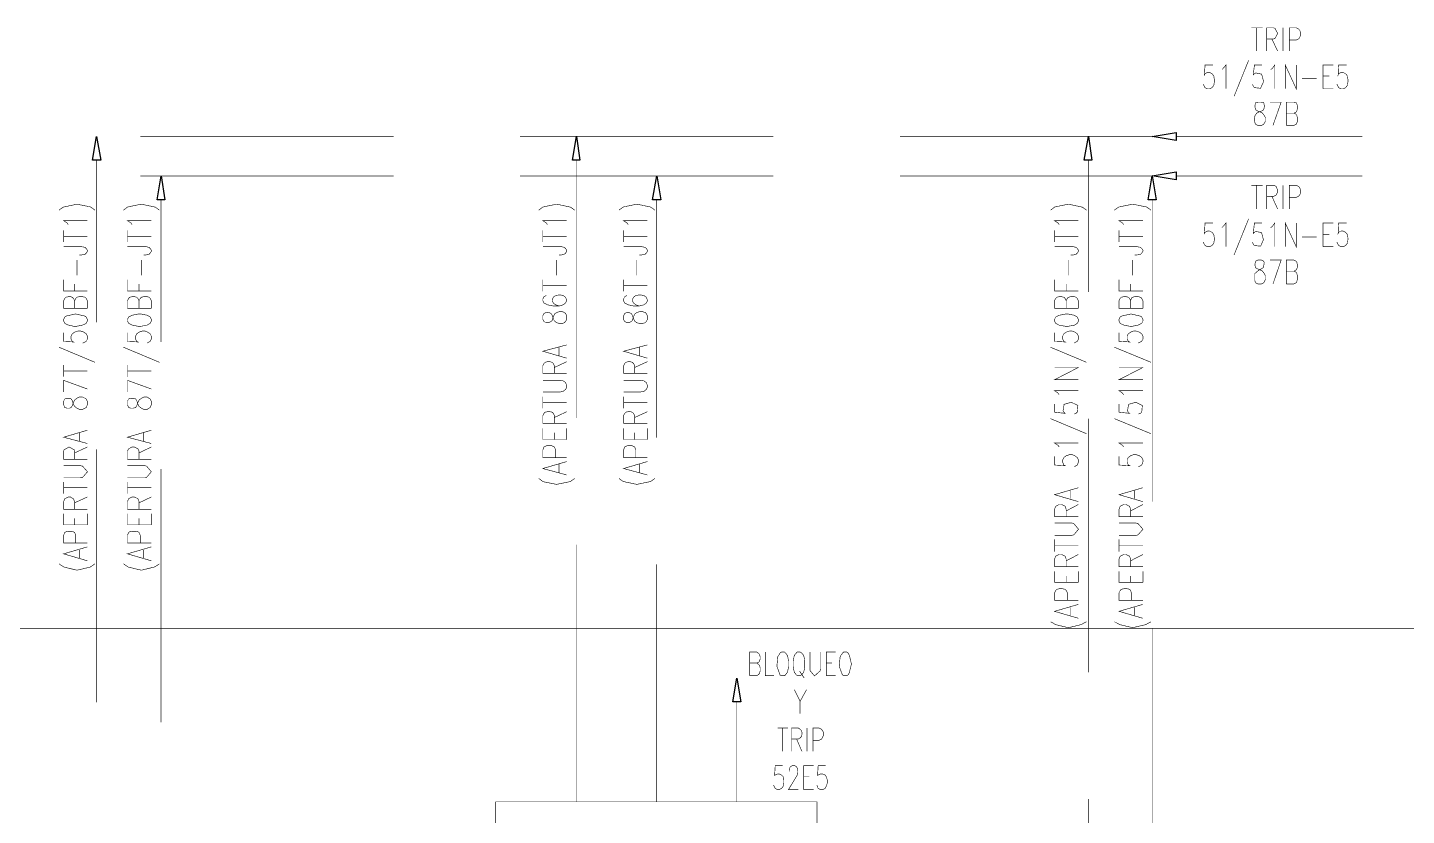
# Model space of a CAD drawing. Header units: millimetres. Extents: x -1355 to 3509, y -1443 to -567.
# Drawn here: x 3079.6 to 3186.5, y -838.3 to -777.2 of the extents above; entities that cross this region are included whole.
import ezdxf

# ---------------------------------------------------------------- set-up
doc = ezdxf.new("R2010")
doc.units = ezdxf.units.MM

msp = doc.modelspace()

# ---------------------------------------------------------------- linework, layer by layer
at = {"color": 0, "const_width": 0.045}
for points in [[(3174.46, -777.22), (3175.32, -777.22)], [(3174.87, -777.22), (3174.87, -779.02)], [(3175.64, -779.02), (3175.64, -777.22), (3176.18, -777.22), (3176.28, -777.26), (3176.49, -777.65), (3176.28, -778.05), (3176.18, -778.08), (3175.64, -778.08)], [(3176.9, -777.22), (3176.9, -779.02)], [(3177.39, -779.02), (3177.39, -777.22), (3177.93, -777.22), (3178.11, -777.31), (3178.2, -777.4), (3178.25, -777.54), (3178.25, -777.81), (3178.2, -777.99), (3178.11, -778.08), (3177.93, -778.17), (3177.39, -778.17)], [(3176.04, -778.08), (3176.49, -779.02)], [(3171.49, -780.1), (3170.86, -780.1), (3170.81, -780.87), (3170.86, -780.78), (3171.04, -780.69), (3171.22, -780.69), (3171.4, -780.78), (3171.54, -780.96), (3171.58, -781.23), (3171.58, -781.41), (3171.54, -781.68), (3171.4, -781.86), (3171.22, -781.95), (3171.04, -781.95), (3170.86, -781.86), (3170.72, -781.59)], [(3172.17, -780.46), (3172.26, -780.37), (3172.48, -780.1), (3172.48, -781.95)], [(3174.24, -779.74), (3173.11, -782.54)], [(3175.28, -780.1), (3174.69, -780.1), (3174.6, -780.87), (3174.69, -780.78), (3174.79, -780.72), (3175.25, -780.81), (3175.4, -781.39), (3175.16, -781.91), (3174.69, -781.86), (3174.6, -781.77), (3174.55, -781.59)], [(3175.95, -780.46), (3176.08, -780.37), (3176.27, -780.1), (3176.27, -781.95)], [(3177.08, -781.95), (3177.08, -780.1), (3177.93, -781.95), (3177.93, -780.1)], [(3180.01, -781.95), (3180.01, -780.1), (3180.82, -780.1)], [(3181.85, -780.1), (3181.22, -780.1), (3181.18, -780.87), (3181.22, -780.78), (3181.4, -780.69), (3181.58, -780.69), (3181.76, -780.78), (3181.9, -780.96), (3181.94, -781.23), (3181.94, -781.41), (3181.9, -781.68), (3181.76, -781.86), (3181.58, -781.95), (3181.4, -781.95), (3181.22, -781.86), (3181.08, -781.59)], [(3178.38, -781.14), (3179.51, -781.14)], [(3180.01, -780.96), (3180.5, -780.96)], [(3180.01, -781.95), (3180.82, -781.95)], [(3176.13, -784.79), (3176.76, -782.99), (3175.91, -782.99)], [(3177.17, -784.79), (3177.17, -782.99), (3177.75, -782.99), (3177.93, -783.03), (3177.98, -783.12), (3178.02, -783.3), (3178.02, -783.48), (3177.98, -783.66), (3177.93, -783.75), (3177.75, -783.84), (3177.17, -783.84)], [(3177.75, -783.84), (3177.93, -783.93), (3177.98, -784.02), (3178.02, -784.2), (3178.02, -784.47), (3177.98, -784.61), (3177.93, -784.7), (3177.75, -784.79), (3177.17, -784.79)], [(3088.29, -785.64), (3107.93, -785.64)], [(3117.75, -785.64), (3137.39, -785.64)], [(3147.21, -785.64), (3166.76, -785.64)], [(3168.61, -785.64), (3183.07, -785.64)], [(3084.91, -787.49), (3084.91, -800.06)], [(3122.12, -787.49), (3122.12, -807.49)], [(3161.81, -787.49), (3161.81, -797.72)], [(3088.29, -788.71), (3107.93, -788.71)], [(3117.75, -788.71), (3137.39, -788.71)], [(3147.21, -788.71), (3166.76, -788.71)], [(3168.61, -788.71), (3183.07, -788.71)], [(3174.46, -789.43), (3175.32, -789.43)], [(3174.87, -789.43), (3174.87, -791.27)], [(3175.64, -791.27), (3175.64, -789.43), (3176.18, -789.43), (3176.36, -789.52), (3176.49, -789.79), (3176.49, -789.97), (3176.4, -790.15), (3176.36, -790.2), (3176.18, -790.29), (3175.64, -790.29)], [(3176.9, -789.43), (3176.9, -791.27)], [(3177.39, -791.27), (3177.39, -789.43), (3177.93, -789.43), (3178.11, -789.52), (3178.2, -789.61), (3178.25, -789.79), (3178.25, -790.06), (3178.2, -790.2), (3178.11, -790.28), (3177.93, -790.37), (3177.39, -790.37)], [(3081.99, -791.37), (3082.17, -791.23), (3082.32, -791.13), (3083.39, -790.9), (3084.45, -791.12), (3084.6, -791.23), (3084.78, -791.37)], [(3086.99, -791.37), (3087.17, -791.23), (3087.31, -791.12), (3088.37, -790.9), (3089.45, -791.13), (3089.6, -791.23), (3089.78, -791.37)], [(3089.91, -790.56), (3089.91, -801.59)], [(3119.19, -791.37), (3119.37, -791.23), (3119.52, -791.12), (3120.58, -790.9), (3121.65, -791.13), (3121.8, -791.23), (3121.99, -791.37)], [(3125.41, -791.37), (3125.59, -791.23), (3125.75, -791.12), (3126.8, -790.9), (3127.86, -791.12), (3128.02, -791.23), (3128.2, -791.37)], [(3128.34, -790.56), (3128.34, -809.02)], [(3158.88, -791.37), (3159.06, -791.23), (3159.2, -791.12), (3160.26, -790.9), (3161.34, -791.13), (3161.49, -791.23), (3161.67, -791.37)], [(3163.83, -791.37), (3164.01, -791.23), (3164.18, -791.12), (3165.25, -790.9), (3166.33, -791.12), (3166.49, -791.23), (3166.67, -791.37)], [(3166.76, -790.56), (3166.76, -813.98)], [(3176.04, -790.29), (3176.49, -791.27)], [(3082.71, -792.49), (3082.62, -792.36), (3082.35, -792.18), (3084.19, -792.18)], [(3087.66, -792.49), (3087.57, -792.36), (3087.3, -792.18), (3089.15, -792.18)], [(3119.87, -792.49), (3119.78, -792.36), (3119.51, -792.18), (3121.36, -792.18)], [(3126.13, -792.49), (3126.04, -792.36), (3125.77, -792.18), (3127.62, -792.18)], [(3159.55, -792.49), (3159.46, -792.36), (3159.19, -792.18), (3161.04, -792.18)], [(3164.55, -792.49), (3164.46, -792.36), (3164.19, -792.18), (3166.04, -792.18)], [(3174.24, -792.04), (3173.11, -794.84)], [(3175.95, -792.72), (3176.08, -792.63), (3176.27, -792.36), (3176.27, -794.2)], [(3177.08, -794.2), (3177.08, -792.36), (3177.93, -794.2), (3177.93, -792.36)], [(3082.35, -793.84), (3082.35, -792.94)], [(3087.3, -793.84), (3087.3, -792.94)], [(3119.51, -793.84), (3119.51, -792.94)], [(3125.77, -793.84), (3125.77, -792.94)], [(3159.19, -793.84), (3159.19, -792.94)], [(3164.19, -793.84), (3164.19, -792.94)], [(3171.49, -792.36), (3170.86, -792.36), (3170.81, -793.17), (3170.86, -793.08), (3171.04, -792.99), (3171.22, -792.99), (3171.4, -793.08), (3171.54, -793.26), (3171.58, -793.53), (3171.58, -793.66), (3171.54, -793.93), (3171.4, -794.11), (3171.22, -794.2), (3171.04, -794.2), (3170.86, -794.11), (3170.72, -793.84)], [(3172.17, -792.72), (3172.26, -792.63), (3172.48, -792.36), (3172.48, -794.2)], [(3175.28, -792.36), (3174.69, -792.36), (3174.6, -793.17), (3174.69, -793.08), (3174.79, -793.02), (3175.24, -793.1), (3175.39, -793.66), (3175.17, -794.16), (3174.69, -794.11), (3174.6, -794.02), (3174.55, -793.84)], [(3180.01, -794.2), (3180.01, -792.36), (3180.82, -792.36)], [(3180.01, -793.26), (3180.5, -793.26)], [(3181.85, -792.36), (3181.22, -792.36), (3181.18, -793.17), (3181.22, -793.08), (3181.4, -792.99), (3181.58, -792.99), (3181.76, -793.08), (3181.9, -793.26), (3181.94, -793.53), (3181.94, -793.66), (3181.9, -793.93), (3181.76, -794.11), (3181.58, -794.2), (3181.4, -794.2), (3181.22, -794.11), (3181.08, -793.84)], [(3082.35, -793.39), (3084.19, -793.39)], [(3082.35, -794.2), (3083.74, -794.2), (3084.01, -794.25), (3084.1, -794.34), (3084.19, -794.47), (3084.19, -794.56), (3084.1, -794.7), (3084.01, -794.79), (3083.74, -794.84), (3083.56, -794.84)], [(3087.3, -793.39), (3089.15, -793.39)], [(3087.3, -794.2), (3088.74, -794.2), (3088.97, -794.25), (3089.06, -794.34), (3089.15, -794.47), (3089.15, -794.56), (3089.06, -794.7), (3088.97, -794.79), (3088.74, -794.84), (3088.56, -794.84)], [(3119.51, -793.39), (3121.36, -793.39)], [(3119.51, -794.2), (3120.95, -794.2), (3121.17, -794.25), (3121.27, -794.34), (3121.36, -794.47), (3121.36, -794.56), (3121.27, -794.7), (3121.17, -794.79), (3120.95, -794.84), (3120.77, -794.84)], [(3125.77, -793.39), (3127.62, -793.39)], [(3125.77, -794.2), (3127.17, -794.2), (3127.44, -794.25), (3127.53, -794.34), (3127.62, -794.47), (3127.62, -794.56), (3127.53, -794.7), (3127.44, -794.79), (3127.17, -794.84), (3126.99, -794.84)], [(3159.19, -793.39), (3161.04, -793.39)], [(3159.19, -794.2), (3160.64, -794.2), (3160.86, -794.25), (3160.95, -794.34), (3161.04, -794.47), (3161.04, -794.56), (3160.95, -794.7), (3160.86, -794.79), (3160.64, -794.84), (3160.45, -794.84)], [(3164.19, -793.39), (3166.04, -793.39)], [(3164.19, -794.2), (3165.59, -794.2), (3165.86, -794.25), (3165.95, -794.34), (3166.04, -794.47), (3166.04, -794.56), (3165.95, -794.7), (3165.86, -794.79), (3165.59, -794.84), (3165.41, -794.84)], [(3178.38, -793.44), (3179.51, -793.44)], [(3180.01, -794.2), (3180.82, -794.2)], [(3083.38, -796.41), (3083.38, -795.24)], [(3088.38, -796.41), (3088.38, -795.24)], [(3120.59, -796.41), (3120.59, -795.24)], [(3126.8, -796.41), (3126.8, -795.24)], [(3160.27, -796.41), (3160.27, -795.24)], [(3165.23, -796.41), (3165.23, -795.24)], [(3176.13, -797.09), (3176.76, -795.24), (3175.91, -795.24)], [(3177.17, -797.09), (3177.17, -795.24), (3177.75, -795.24), (3177.93, -795.33), (3177.98, -795.42), (3178.02, -795.6), (3178.02, -795.78), (3177.98, -795.91), (3177.93, -796), (3177.75, -796.1), (3177.17, -796.1)], [(3177.75, -796.1), (3177.93, -796.19), (3177.98, -796.28), (3178.02, -796.46), (3178.02, -796.73), (3177.98, -796.9), (3177.93, -797), (3177.75, -797.09), (3177.17, -797.09)], [(3084.19, -797.63), (3082.35, -797.63), (3082.35, -796.77)], [(3083.2, -797.63), (3083.2, -797.09)], [(3089.15, -797.63), (3087.3, -797.63), (3087.3, -796.77)], [(3088.2, -797.63), (3088.2, -797.09)], [(3119.51, -797.67), (3119.51, -796.77)], [(3119.51, -797.22), (3121.36, -797.22)], [(3125.77, -797.67), (3125.77, -796.77)], [(3125.77, -797.22), (3127.62, -797.22)], [(3161.04, -797.63), (3159.19, -797.63), (3159.19, -796.77)], [(3160.09, -797.63), (3160.09, -797.09)], [(3166.04, -797.63), (3164.19, -797.63), (3164.19, -796.77)], [(3165.09, -797.63), (3165.09, -797.09)], [(3084.19, -798.98), (3082.35, -798.98), (3082.35, -798.39), (3082.44, -798.21), (3082.53, -798.12), (3082.71, -798.08), (3082.89, -798.08), (3083.02, -798.12), (3083.11, -798.21), (3083.2, -798.39), (3083.2, -798.98)], [(3083.2, -798.39), (3083.29, -798.21), (3083.38, -798.12), (3083.56, -798.08), (3083.83, -798.08), (3084.01, -798.12), (3084.1, -798.21), (3084.19, -798.39), (3084.19, -798.98)], [(3089.15, -798.98), (3087.3, -798.98), (3087.3, -798.39), (3087.39, -798.21), (3087.48, -798.12), (3087.66, -798.08), (3087.84, -798.08), (3088.02, -798.12), (3088.11, -798.21), (3088.2, -798.39), (3088.2, -798.98)], [(3088.2, -798.39), (3088.29, -798.21), (3088.38, -798.12), (3088.56, -798.08), (3088.83, -798.08), (3088.97, -798.12), (3089.06, -798.21), (3089.15, -798.39), (3089.15, -798.98)], [(3119.78, -797.99), (3119.6, -798.08), (3119.51, -798.26), (3119.51, -798.39), (3119.6, -798.57), (3119.87, -798.71), (3120.32, -798.8), (3120.77, -798.8), (3121.09, -798.71), (3121.27, -798.57), (3121.36, -798.39), (3121.36, -798.35), (3121.27, -798.12), (3121.09, -797.99), (3120.86, -797.94), (3120.77, -797.94), (3120.5, -797.99), (3120.32, -798.12), (3120.23, -798.35), (3120.23, -798.39), (3120.32, -798.57), (3120.5, -798.71), (3120.77, -798.8)], [(3126.04, -797.99), (3125.86, -798.08), (3125.77, -798.26), (3125.77, -798.39), (3125.86, -798.57), (3126.13, -798.71), (3126.54, -798.8), (3126.99, -798.8), (3127.35, -798.71), (3127.53, -798.57), (3127.62, -798.39), (3127.62, -798.35), (3127.53, -798.12), (3127.35, -797.99), (3127.08, -797.94), (3126.99, -797.94), (3126.72, -797.99), (3126.54, -798.12), (3126.44, -798.35), (3126.44, -798.39), (3126.54, -798.57), (3126.72, -798.71), (3126.99, -798.8)], [(3161.04, -798.98), (3159.19, -798.98), (3159.19, -798.39), (3159.28, -798.21), (3159.37, -798.12), (3159.55, -798.08), (3159.73, -798.08), (3159.91, -798.12), (3160.01, -798.21), (3160.09, -798.39), (3160.09, -798.98)], [(3160.09, -798.39), (3160.18, -798.21), (3160.27, -798.12), (3160.45, -798.08), (3160.72, -798.08), (3160.86, -798.12), (3160.95, -798.21), (3161.04, -798.39), (3161.04, -798.98)], [(3166.04, -798.98), (3164.19, -798.98), (3164.19, -798.39), (3164.28, -798.21), (3164.37, -798.12), (3164.55, -798.08), (3164.74, -798.08), (3164.91, -798.12), (3165.01, -798.21), (3165.09, -798.39), (3165.09, -798.98)], [(3165.09, -798.39), (3165.14, -798.21), (3165.23, -798.12), (3165.41, -798.08), (3165.68, -798.08), (3165.86, -798.12), (3165.95, -798.21), (3166.04, -798.39), (3166.04, -798.98)], [(3082.35, -800.87), (3082.35, -801.55), (3083.11, -801.59), (3083.02, -801.55), (3082.93, -801.37), (3082.93, -801.14), (3083.02, -800.96), (3083.2, -800.83), (3083.47, -800.74), (3083.65, -800.74), (3083.92, -800.83), (3084.1, -800.96), (3084.19, -801.14), (3084.19, -801.37), (3084.1, -801.55), (3083.83, -801.68)], [(3087.3, -800.87), (3087.3, -801.55), (3088.11, -801.59), (3088.02, -801.55), (3087.93, -801.37), (3087.93, -801.14), (3088.02, -800.96), (3088.2, -800.83), (3088.47, -800.74), (3088.65, -800.74), (3088.88, -800.83), (3089.06, -800.96), (3089.15, -801.14), (3089.15, -801.37), (3089.06, -801.55), (3088.97, -801.59), (3088.83, -801.68)], [(3159.19, -800.87), (3159.19, -801.55), (3160.01, -801.59), (3159.91, -801.55), (3159.82, -801.37), (3159.82, -801.14), (3159.91, -800.96), (3160.09, -800.83), (3160.37, -800.74), (3160.55, -800.74), (3160.77, -800.83), (3160.95, -800.96), (3161.04, -801.14), (3161.04, -801.37), (3160.95, -801.55), (3160.86, -801.59), (3160.72, -801.68)], [(3164.19, -800.87), (3164.19, -801.54), (3165.01, -801.59), (3164.91, -801.54), (3164.82, -801.37), (3164.82, -801.14), (3164.91, -800.96), (3165.09, -800.83), (3165.32, -800.74), (3165.5, -800.74), (3165.77, -800.83), (3165.95, -800.96), (3166.04, -801.14), (3166.04, -801.37), (3165.95, -801.54), (3165.86, -801.59), (3165.68, -801.68)], [(3121.36, -802.85), (3119.51, -802.31), (3121.36, -801.82)], [(3127.62, -802.85), (3125.77, -802.31), (3127.62, -801.82)], [(3081.99, -802), (3084.78, -803.17)], [(3086.99, -802), (3089.78, -803.17)], [(3120.77, -802.67), (3120.77, -802)], [(3126.99, -802.67), (3126.99, -802)], [(3158.88, -802), (3161.67, -803.17)], [(3163.83, -802), (3166.67, -803.17)], [(3082.35, -804.29), (3082.35, -803.39)], [(3082.35, -803.84), (3084.19, -803.84)], [(3087.3, -804.3), (3087.3, -803.39)], [(3087.3, -803.84), (3089.15, -803.84)], [(3121.36, -804.02), (3119.51, -804.02), (3119.51, -803.44), (3119.6, -803.26), (3119.69, -803.17), (3119.87, -803.12), (3120.05, -803.12), (3120.23, -803.17), (3120.32, -803.26), (3120.41, -803.44), (3120.41, -804.02)], [(3120.41, -803.57), (3121.36, -803.12)], [(3127.62, -804.02), (3125.77, -804.02), (3125.77, -803.44), (3125.86, -803.26), (3125.95, -803.17), (3126.13, -803.12), (3126.27, -803.12), (3126.45, -803.17), (3126.54, -803.26), (3126.63, -803.44), (3126.63, -804.02)], [(3126.63, -803.57), (3127.62, -803.12)], [(3161.04, -804.52), (3159.19, -804.52), (3161.04, -803.57), (3159.19, -803.57)], [(3166.04, -804.52), (3164.19, -804.52), (3166.04, -803.57), (3164.19, -803.57)], [(3084.19, -805.24), (3082.35, -804.57), (3082.35, -805.47)], [(3089.15, -805.24), (3087.3, -804.57), (3087.3, -805.47)], [(3119.51, -805.47), (3120.86, -805.47), (3121.09, -805.42), (3121.27, -805.28), (3121.36, -805.1), (3121.36, -804.97), (3121.27, -804.74), (3121.09, -804.61), (3120.86, -804.57), (3119.51, -804.57)], [(3125.77, -805.47), (3127.08, -805.47), (3127.35, -805.42), (3127.53, -805.28), (3127.62, -805.1), (3127.62, -804.97), (3127.53, -804.74), (3127.35, -804.61), (3127.08, -804.57), (3125.77, -804.57)], [(3119.51, -806.73), (3119.51, -805.83)], [(3125.77, -806.73), (3125.77, -805.83)], [(3159.55, -805.69), (3159.46, -805.56), (3159.19, -805.37), (3161.04, -805.37)], [(3164.55, -805.69), (3164.46, -805.56), (3164.19, -805.37), (3166.04, -805.37)], [(3119.51, -806.28), (3121.36, -806.28)], [(3121.36, -807.9), (3119.51, -807.9), (3119.51, -807.31), (3119.6, -807.13), (3119.69, -807.04), (3119.87, -807), (3120.05, -807), (3120.23, -807.04), (3120.32, -807.13), (3120.41, -807.31), (3120.41, -807.9)], [(3120.41, -807.45), (3121.36, -807)], [(3125.77, -806.28), (3127.62, -806.28)], [(3127.62, -807.9), (3125.77, -807.9), (3125.77, -807.31), (3125.86, -807.13), (3125.95, -807.04), (3126.13, -807), (3126.27, -807), (3126.45, -807.04), (3126.54, -807.13), (3126.63, -807.31), (3126.63, -807.9)], [(3126.63, -807.45), (3127.62, -807)], [(3159.19, -806.41), (3159.19, -807.04), (3160.01, -807.13), (3159.91, -807.04), (3159.85, -806.93), (3159.93, -806.43), (3160.49, -806.27), (3161, -806.52), (3160.95, -807.03), (3160.86, -807.13), (3160.72, -807.18)], [(3164.19, -806.41), (3164.19, -807.04), (3165.01, -807.13), (3164.91, -807.04), (3164.85, -806.93), (3164.93, -806.43), (3165.49, -806.27), (3166, -806.52), (3165.95, -807.03), (3165.86, -807.13), (3165.68, -807.18)], [(3121.36, -809.16), (3119.51, -809.16), (3119.51, -808.3)], [(3121.36, -809.16), (3121.36, -808.3)], [(3127.62, -809.16), (3125.77, -809.16), (3125.77, -808.3)], [(3127.62, -809.16), (3127.62, -808.3)], [(3158.88, -807.54), (3161.67, -808.71)], [(3161.81, -807.54), (3161.81, -827.22)], [(3163.83, -807.54), (3166.67, -808.71)], [(3084.19, -809.47), (3082.35, -808.98), (3084.19, -808.44)], [(3083.56, -809.29), (3083.56, -808.62)], [(3089.15, -809.47), (3087.3, -808.98), (3089.15, -808.44)], [(3088.56, -809.29), (3088.56, -808.62)], [(3120.41, -809.16), (3120.41, -808.62)], [(3126.63, -809.16), (3126.63, -808.62)], [(3084.19, -810.69), (3082.35, -810.69), (3082.35, -810.06), (3082.38, -809.96), (3082.77, -809.74), (3083.17, -809.96), (3083.2, -810.06), (3083.2, -810.69)], [(3083.2, -810.2), (3084.19, -809.74)], [(3084.91, -809.92), (3084.91, -829.56)], [(3089.15, -810.69), (3087.3, -810.69), (3087.3, -810.06), (3087.39, -809.88), (3087.66, -809.74), (3087.84, -809.74), (3088.11, -809.88), (3088.2, -810.06), (3088.2, -810.69)], [(3088.2, -810.2), (3089.15, -809.74)], [(3121.36, -810.56), (3119.51, -810.56), (3119.51, -809.97), (3119.6, -809.74), (3119.69, -809.7), (3119.87, -809.61), (3120.14, -809.61), (3120.41, -809.74), (3120.5, -809.97), (3120.5, -810.56)], [(3127.62, -810.56), (3125.77, -810.56), (3125.77, -809.97), (3125.86, -809.74), (3126.13, -809.61), (3126.36, -809.61), (3126.54, -809.7), (3126.63, -809.74), (3126.72, -809.97), (3126.72, -810.56)], [(3159.55, -809.74), (3159.46, -809.61), (3159.19, -809.43), (3161.04, -809.43)], [(3159.19, -810.47), (3159.19, -811.14), (3160.01, -811.19), (3159.91, -811.14), (3159.82, -810.92), (3159.82, -810.74), (3159.91, -810.56), (3160.09, -810.42), (3160.37, -810.33), (3160.55, -810.33), (3160.77, -810.42), (3160.95, -810.56), (3161.04, -810.74), (3161.04, -810.92), (3160.95, -811.14), (3160.86, -811.19), (3160.72, -811.28)], [(3164.55, -809.74), (3164.46, -809.61), (3164.19, -809.43), (3166.04, -809.43)], [(3164.19, -810.47), (3164.19, -811.14), (3165.01, -811.19), (3164.91, -811.14), (3164.82, -810.91), (3164.82, -810.74), (3164.91, -810.55), (3165.09, -810.42), (3165.32, -810.33), (3165.5, -810.33), (3165.77, -810.42), (3165.95, -810.55), (3166.04, -810.74), (3166.04, -810.91), (3165.95, -811.14), (3165.86, -811.19), (3165.68, -811.28)], [(3082.35, -812.13), (3083.65, -812.13), (3083.81, -812.11), (3084.2, -811.66), (3083.81, -811.22), (3083.65, -811.19), (3082.35, -811.19)], [(3087.3, -812.13), (3088.65, -812.13), (3088.79, -812.09), (3089.15, -811.66), (3088.79, -811.23), (3088.65, -811.19), (3087.3, -811.19)], [(3089.91, -811.46), (3089.91, -831.1)], [(3121.36, -811.91), (3119.51, -811.41), (3121.36, -810.87)], [(3120.77, -811.73), (3120.77, -811.05)], [(3127.62, -811.91), (3125.77, -811.41), (3127.62, -810.87)], [(3126.99, -811.73), (3126.99, -811.05)], [(3082.35, -813.35), (3082.35, -812.45)], [(3087.3, -813.35), (3087.3, -812.45)], [(3119.19, -812.18), (3119.37, -812.31), (3119.52, -812.43), (3120.58, -812.64), (3121.65, -812.42), (3121.8, -812.31), (3121.99, -812.18)], [(3125.41, -812.18), (3125.59, -812.31), (3125.75, -812.42), (3126.8, -812.64), (3127.86, -812.42), (3128.02, -812.31), (3128.2, -812.18)], [(3082.35, -812.9), (3084.19, -812.9)], [(3084.19, -814.57), (3082.35, -814.57), (3082.35, -813.98), (3082.44, -813.75), (3082.53, -813.71), (3082.71, -813.62), (3082.89, -813.62), (3083.02, -813.71), (3083.11, -813.75), (3083.2, -813.98), (3083.2, -814.57)], [(3083.2, -814.07), (3084.19, -813.62)], [(3087.3, -812.9), (3089.15, -812.9)], [(3089.15, -814.57), (3087.3, -814.57), (3087.3, -813.98), (3087.39, -813.75), (3087.66, -813.62), (3087.84, -813.62), (3088.11, -813.75), (3088.2, -813.98), (3088.2, -814.57)], [(3088.2, -814.07), (3089.15, -813.62)], [(3161.04, -813.98), (3159.19, -813.44), (3161.04, -812.9)], [(3160.45, -813.75), (3160.45, -813.12)], [(3166.04, -813.98), (3164.19, -813.44), (3166.04, -812.9)], [(3165.41, -813.75), (3165.41, -813.12)], [(3161.04, -815.15), (3159.19, -815.15), (3159.19, -814.57), (3159.28, -814.34), (3159.55, -814.2), (3159.73, -814.2), (3160.01, -814.34), (3160.09, -814.57), (3160.09, -815.15)], [(3160.09, -814.7), (3161.04, -814.2)], [(3166.04, -815.15), (3164.19, -815.15), (3164.19, -814.57), (3164.28, -814.34), (3164.55, -814.2), (3164.73, -814.2), (3164.91, -814.3), (3165.01, -814.34), (3165.09, -814.57), (3165.09, -815.15)], [(3165.09, -814.7), (3166.04, -814.2)], [(3084.19, -815.78), (3082.35, -815.78), (3082.35, -814.92)], [(3083.2, -815.78), (3083.2, -815.28)], [(3084.19, -815.78), (3084.19, -814.92)], [(3089.15, -815.78), (3087.3, -815.78), (3087.3, -814.92)], [(3088.2, -815.78), (3088.2, -815.28)], [(3089.15, -815.78), (3089.15, -814.92)], [(3159.19, -816.59), (3160.55, -816.59), (3160.69, -816.55), (3161.05, -816.12), (3160.69, -815.69), (3160.55, -815.64), (3159.19, -815.64)], [(3164.19, -816.59), (3165.5, -816.59), (3165.65, -816.57), (3166.05, -816.12), (3165.65, -815.67), (3165.5, -815.64), (3164.19, -815.64)], [(3084.19, -817.18), (3082.35, -817.18), (3082.35, -816.59), (3082.44, -816.37), (3082.53, -816.32), (3082.71, -816.28), (3082.93, -816.28), (3083.11, -816.32), (3083.2, -816.37), (3083.29, -816.59), (3083.29, -817.18)], [(3089.15, -817.18), (3087.3, -817.18), (3087.3, -816.59), (3087.39, -816.37), (3087.48, -816.32), (3087.66, -816.28), (3087.93, -816.28), (3088.11, -816.32), (3088.2, -816.37), (3088.29, -816.59), (3088.29, -817.18)], [(3084.19, -818.57), (3082.35, -818.03), (3084.19, -817.49)], [(3083.56, -818.35), (3083.56, -817.72)], [(3089.15, -818.57), (3087.3, -818.03), (3089.15, -817.49)], [(3088.56, -818.35), (3088.56, -817.72)], [(3122.12, -817.31), (3122.12, -837.27)], [(3159.19, -817.85), (3159.19, -816.91)], [(3159.19, -817.36), (3161.04, -817.36)], [(3164.19, -817.85), (3164.19, -816.91)], [(3164.19, -817.36), (3166.04, -817.36)], [(3081.99, -818.8), (3082.17, -818.93), (3082.37, -819.05), (3083.38, -819.3), (3084.4, -819.06), (3084.6, -818.93), (3084.78, -818.8)], [(3086.99, -818.8), (3087.17, -818.93), (3087.37, -819.06), (3088.38, -819.3), (3089.39, -819.05), (3089.6, -818.93), (3089.78, -818.8)], [(3128.34, -818.84), (3128.34, -837.27)], [(3161.04, -819.02), (3159.19, -819.02), (3159.19, -818.44), (3159.28, -818.21), (3159.55, -818.08), (3159.73, -818.08), (3160.01, -818.21), (3160.09, -818.44), (3160.09, -819.02)], [(3160.09, -818.57), (3161.04, -818.08)], [(3166.04, -819.02), (3164.19, -819.02), (3164.19, -818.44), (3164.28, -818.21), (3164.55, -818.08), (3164.73, -818.08), (3164.91, -818.17), (3165.01, -818.21), (3165.09, -818.44), (3165.09, -819.02)], [(3165.09, -818.57), (3166.04, -818.08)], [(3161.04, -820.24), (3159.19, -820.24), (3159.19, -819.38)], [(3160.09, -820.24), (3160.09, -819.74)], [(3161.04, -820.24), (3161.04, -819.38)], [(3166.04, -820.24), (3164.19, -820.24), (3164.19, -819.38)], [(3165.09, -820.24), (3165.09, -819.74)], [(3166.04, -820.24), (3166.04, -819.38)], [(3161.04, -821.64), (3159.19, -821.64), (3159.19, -821.05), (3159.28, -820.87), (3159.37, -820.78), (3159.55, -820.74), (3159.82, -820.74), (3160.01, -820.78), (3160.09, -820.87), (3160.18, -821.05), (3160.18, -821.64)], [(3166.04, -821.64), (3164.19, -821.64), (3164.19, -821.05), (3164.28, -820.87), (3164.37, -820.78), (3164.55, -820.74), (3164.82, -820.74), (3165.01, -820.78), (3165.09, -820.87), (3165.14, -821.05), (3165.14, -821.64)], [(3161.04, -823.03), (3159.19, -822.49), (3161.04, -821.95)], [(3160.45, -822.81), (3160.45, -822.18)], [(3166.04, -823.03), (3164.19, -822.49), (3166.04, -821.95)], [(3165.41, -822.81), (3165.41, -822.18)], [(3158.88, -823.3), (3159.06, -823.39), (3159.26, -823.52), (3160.27, -823.76), (3161.29, -823.51), (3161.49, -823.39), (3161.67, -823.3)], [(3163.83, -823.3), (3164.01, -823.39), (3164.24, -823.52), (3165.25, -823.76), (3166.26, -823.52), (3166.49, -823.39), (3166.67, -823.3)], [(3427.43, -823.8), (2747.07, -823.8)], [(3166.76, -823.8), (3166.76, -843.48)], [(3135.54, -827.49), (3135.54, -825.64), (3136.09, -825.64), (3136.22, -825.74), (3136.31, -825.83), (3136.36, -826.01), (3136.36, -826.18), (3136.31, -826.37), (3136.22, -826.46), (3136.09, -826.5), (3135.54, -826.5)], [(3136.09, -826.5), (3136.22, -826.59), (3136.31, -826.68), (3136.36, -826.86), (3136.36, -827.13), (3136.31, -827.31), (3136.22, -827.4), (3136.09, -827.49), (3135.54, -827.49)], [(3136.76, -825.64), (3136.76, -827.49), (3137.44, -827.49)], [(3140.23, -825.64), (3140.23, -826.95), (3140.23, -827.09), (3140.58, -827.5), (3141.01, -827.11), (3141.04, -826.95), (3141.04, -825.64)], [(3141.49, -827.49), (3141.49, -825.64), (3142.21, -825.64)], [(3141.49, -826.5), (3141.94, -826.5)], [(3139.42, -827.13), (3139.78, -827.67)], [(3141.49, -827.49), (3142.21, -827.49)], [(3139.01, -828.57), (3139.46, -829.47), (3139.46, -830.42)], [(3139.96, -828.57), (3139.46, -829.47)], [(3134.55, -829.52), (3134.55, -837.27)], [(3137.71, -831.55), (3138.52, -831.55)], [(3138.11, -831.55), (3138.11, -833.35)], [(3138.79, -833.35), (3138.79, -831.55), (3139.33, -831.55), (3139.46, -831.64), (3139.55, -831.73), (3139.6, -831.86), (3139.6, -832.04), (3139.55, -832.22), (3139.46, -832.31), (3139.33, -832.4), (3138.79, -832.4)], [(3140, -831.55), (3140, -833.35)], [(3140.46, -833.35), (3140.46, -831.55), (3140.95, -831.55), (3141.13, -831.64), (3141.17, -831.73), (3141.27, -831.86), (3141.27, -832.13), (3141.13, -832.4), (3140.95, -832.49), (3140.46, -832.49)], [(3139.19, -832.4), (3139.6, -833.35)], [(3138.11, -834.47), (3137.53, -834.47), (3137.48, -835.24), (3137.53, -835.19), (3137.71, -835.11), (3137.84, -835.11), (3138.02, -835.19), (3138.16, -835.33), (3138.2, -835.6), (3138.2, -835.78), (3138.16, -836.05), (3138.02, -836.23), (3137.84, -836.32), (3137.71, -836.32), (3137.53, -836.23), (3137.39, -835.96)], [(3138.61, -834.92), (3138.61, -834.84), (3138.65, -834.65), (3138.7, -834.56), (3138.83, -834.47), (3139.06, -834.47), (3139.19, -834.56), (3139.24, -834.65), (3139.28, -834.84), (3139.28, -835.01), (3139.24, -835.19), (3138.56, -836.32), (3139.33, -836.32)], [(3139.73, -836.32), (3139.73, -834.47), (3140.5, -834.47)], [(3141.44, -834.47), (3140.86, -834.47), (3140.81, -835.24), (3140.86, -835.19), (3141.04, -835.11), (3141.22, -835.11), (3141.4, -835.19), (3141.49, -835.33), (3141.58, -835.6), (3141.58, -835.78), (3141.49, -836.05), (3141.4, -836.23), (3141.22, -836.32), (3141.04, -836.32), (3140.86, -836.23), (3140.81, -836.14), (3140.77, -835.96)], [(3139.73, -835.33), (3140.18, -835.33)], [(3139.73, -836.32), (3140.5, -836.32)], [(3161.81, -837.04), (3161.81, -856.68)]]:
    msp.add_lwpolyline(points, dxfattribs=at)
for points in [[(3174.96, -782.99), (3174.78, -783.03), (3174.74, -783.21), (3174.74, -783.39), (3174.78, -783.57), (3174.91, -783.66), (3175.14, -783.75), (3175.32, -783.84), (3175.45, -784.02), (3175.55, -784.2), (3175.55, -784.47), (3175.45, -784.61), (3175.41, -784.7), (3175.23, -784.79), (3174.96, -784.79), (3174.78, -784.7), (3174.74, -784.61), (3174.69, -784.47), (3174.69, -784.2), (3174.74, -784.02), (3174.87, -783.84), (3175.05, -783.75), (3175.28, -783.66), (3175.41, -783.57), (3175.45, -783.39), (3175.45, -783.21), (3175.41, -783.03), (3175.23, -782.99), (3174.96, -782.99)], [(3174.96, -795.24), (3174.78, -795.33), (3174.74, -795.51), (3174.74, -795.69), (3174.78, -795.83), (3174.91, -795.91), (3175.14, -796), (3175.32, -796.1), (3175.45, -796.28), (3175.55, -796.46), (3175.55, -796.73), (3175.41, -797), (3175.23, -797.09), (3174.96, -797.09), (3174.78, -797), (3174.72, -796.84), (3174.72, -796.28), (3175.04, -796.02), (3175.39, -795.82), (3175.45, -795.44), (3175.41, -795.33), (3175.23, -795.24), (3174.96, -795.24)], [(3082.35, -799.97), (3082.44, -800.15), (3082.71, -800.28), (3083.11, -800.37), (3083.38, -800.37), (3083.83, -800.28), (3084.1, -800.15), (3084.19, -799.97), (3084.19, -799.84), (3084.1, -799.65), (3083.99, -799.58), (3083.27, -799.42), (3082.55, -799.58), (3082.44, -799.65), (3082.35, -799.84), (3082.35, -799.97)], [(3087.3, -799.97), (3087.39, -800.15), (3087.66, -800.28), (3088.11, -800.37), (3088.38, -800.37), (3088.83, -800.28), (3089.06, -800.15), (3089.15, -799.97), (3089.15, -799.84), (3089.06, -799.65), (3088.83, -799.52), (3088.38, -799.43), (3088.11, -799.43), (3087.66, -799.52), (3087.39, -799.65), (3087.3, -799.84), (3087.3, -799.97)], [(3119.51, -799.84), (3119.6, -800.01), (3119.78, -800.1), (3119.96, -800.1), (3120.14, -800.01), (3120.23, -799.93), (3120.32, -799.65), (3120.41, -799.43), (3120.59, -799.3), (3120.77, -799.25), (3121.04, -799.25), (3121.17, -799.3), (3121.27, -799.38), (3121.36, -799.56), (3121.36, -799.84), (3121.27, -800.01), (3121.17, -800.1), (3121.04, -800.15), (3120.77, -800.15), (3120.59, -800.1), (3120.41, -799.97), (3120.32, -799.79), (3120.23, -799.52), (3120.14, -799.38), (3119.96, -799.3), (3119.78, -799.3), (3119.6, -799.38), (3119.51, -799.56), (3119.51, -799.84)], [(3125.77, -799.84), (3125.86, -800.01), (3126.04, -800.1), (3126.17, -800.1), (3126.36, -800.01), (3126.45, -799.93), (3126.54, -799.65), (3126.63, -799.43), (3126.8, -799.3), (3126.99, -799.25), (3127.26, -799.25), (3127.44, -799.3), (3127.53, -799.38), (3127.62, -799.56), (3127.62, -799.84), (3127.53, -800.01), (3127.44, -800.1), (3127.26, -800.15), (3126.99, -800.15), (3126.8, -800.1), (3126.63, -799.97), (3126.54, -799.79), (3126.45, -799.52), (3126.36, -799.38), (3126.17, -799.3), (3126.04, -799.3), (3125.86, -799.38), (3125.77, -799.56), (3125.77, -799.84)], [(3159.19, -799.97), (3159.28, -800.15), (3159.55, -800.29), (3160.01, -800.37), (3160.27, -800.37), (3160.72, -800.29), (3160.95, -800.15), (3161.04, -799.97), (3161.04, -799.84), (3160.95, -799.66), (3160.72, -799.52), (3160.27, -799.43), (3160.01, -799.43), (3159.55, -799.52), (3159.28, -799.66), (3159.19, -799.84), (3159.19, -799.97)], [(3164.19, -799.97), (3164.28, -800.15), (3164.55, -800.28), (3165.01, -800.37), (3165.23, -800.37), (3165.68, -800.28), (3165.95, -800.15), (3166.04, -799.97), (3166.04, -799.84), (3165.95, -799.65), (3165.83, -799.58), (3165.12, -799.42), (3164.4, -799.58), (3164.28, -799.65), (3164.19, -799.84), (3164.19, -799.97)], [(3082.35, -806.46), (3082.44, -806.68), (3082.62, -806.73), (3082.8, -806.73), (3082.93, -806.68), (3083.02, -806.54), (3083.11, -806.28), (3083.2, -806.1), (3083.38, -805.96), (3083.56, -805.87), (3083.83, -805.87), (3084.01, -805.96), (3084.1, -806.01), (3084.19, -806.19), (3084.19, -806.46), (3084.1, -806.68), (3083.83, -806.82), (3083.56, -806.82), (3083.38, -806.73), (3083.2, -806.59), (3083.11, -806.41), (3083.02, -806.14), (3082.93, -806.01), (3082.8, -805.96), (3082.62, -805.96), (3082.44, -806.01), (3082.35, -806.19), (3082.35, -806.46)], [(3087.3, -806.46), (3087.39, -806.68), (3087.57, -806.73), (3087.75, -806.73), (3087.93, -806.68), (3088.02, -806.54), (3088.11, -806.28), (3088.2, -806.1), (3088.38, -805.96), (3088.56, -805.87), (3088.83, -805.87), (3088.97, -805.96), (3089.06, -806.01), (3089.15, -806.19), (3089.15, -806.46), (3089.06, -806.68), (3088.97, -806.73), (3088.83, -806.82), (3088.56, -806.82), (3088.38, -806.73), (3088.2, -806.59), (3088.11, -806.41), (3088.02, -806.14), (3087.93, -806.01), (3087.75, -805.96), (3087.57, -805.96), (3087.39, -806.01), (3087.3, -806.19), (3087.3, -806.46)], [(3138.02, -825.64), (3137.89, -825.74), (3137.8, -825.91), (3137.73, -826), (3137.66, -826.75), (3137.91, -827.44), (3138.02, -827.49), (3138.25, -827.49), (3138.34, -827.4), (3138.47, -827.22), (3138.52, -827.04), (3138.56, -826.77), (3138.56, -826.37), (3138.52, -826.1), (3138.47, -825.91), (3138.34, -825.74), (3138.25, -825.64), (3138.02, -825.64)], [(3139.24, -825.64), (3139.15, -825.74), (3139.01, -825.91), (3138.97, -826.1), (3138.92, -826.37), (3138.92, -826.77), (3138.97, -827.04), (3139.01, -827.22), (3139.15, -827.4), (3139.24, -827.49), (3139.46, -827.49), (3139.6, -827.4), (3139.73, -827.22), (3139.78, -827.04), (3139.82, -826.77), (3139.82, -826.37), (3139.78, -826.1), (3139.73, -825.91), (3139.6, -825.74), (3139.46, -825.64), (3139.24, -825.64)], [(3142.84, -825.64), (3142.75, -825.74), (3142.62, -825.91), (3142.56, -826.04), (3142.49, -826.75), (3142.73, -827.4), (3142.84, -827.49), (3143.07, -827.49), (3143.2, -827.4), (3143.28, -827.23), (3143.44, -826.57), (3143.28, -825.91), (3143.2, -825.74), (3143.07, -825.64), (3142.84, -825.64)], [(3140.77, -847), (3140.77, -837.27), (3115.86, -837.27), (3115.86, -847), (3140.77, -847)]]:
    msp.add_lwpolyline(points, close=True, dxfattribs=at)
at = {"color": 0}
for points in [[(3084.6, -787.49), (3084.91, -785.64), (3085.23, -787.49)], [(3121.81, -787.49), (3122.12, -785.64), (3122.39, -787.49)], [(3161.49, -787.49), (3161.81, -785.64), (3162.08, -787.49)], [(3168.61, -785.96), (3166.76, -785.64), (3168.61, -785.33)], [(3089.6, -790.56), (3089.91, -788.71), (3090.19, -790.56)], [(3128.02, -790.56), (3128.34, -788.71), (3128.65, -790.56)], [(3166.45, -790.56), (3166.76, -788.71), (3167.08, -790.56)], [(3168.61, -789.02), (3166.76, -788.71), (3168.61, -788.39)], [(3134.24, -829.52), (3134.55, -827.67), (3134.87, -829.52)]]:
    msp.add_lwpolyline(points, close=True, dxfattribs=at)

doc.saveas('drawing.dxf')
